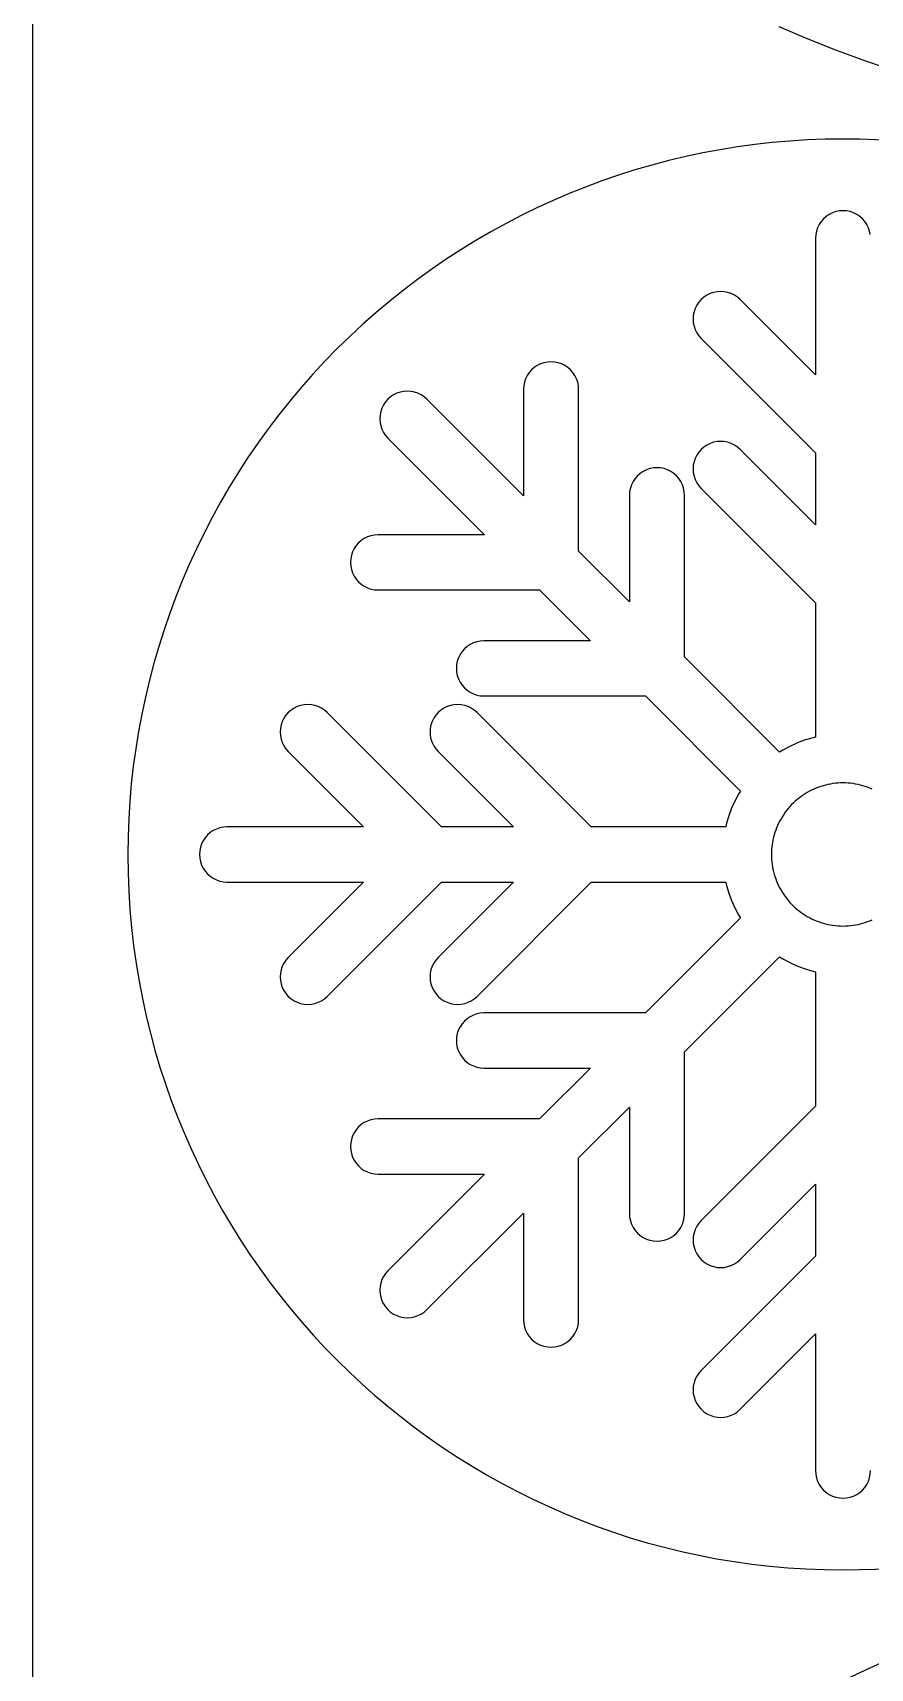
# Model space of a CAD drawing. Extents: x -10 to 300, y 40 to 641.
# Drawn here: x 0.2 to 56.4, y 364.2 to 474 of the extents above; entities that cross this region are included whole.
import ezdxf

# ---------------------------------------------------------------- set-up
doc = ezdxf.new("R2010")
doc.units = 0
doc.layers.add('Laag_1', color=7, linetype='CONTINUOUS')

msp = doc.modelspace()

# ---------------------------------------------------------------- linework, layer by layer
at = {"layer": 'Laag_1', "color": 1}
for p, q in [((0.160025, 40.160049), (0.160025, 639.840006)), ((53.112558, 461.351392), (52.978078, 461.150078)), ((53.272079, 461.533275), (53.112558, 461.351392)), ((53.454092, 461.692705), (53.272079, 461.533275)), ((53.655286, 461.827213), (53.454092, 461.692705)), ((53.872282, 461.934227), (53.655286, 461.827213)), ((54.101487, 462.012058), (53.872282, 461.934227)), ((54.338857, 462.059312), (54.101487, 462.012058)), ((54.580277, 462.075085), (54.338857, 462.059312)), ((54.821726, 462.059312), (54.580277, 462.075085)), ((55.059096, 462.012058), (54.821726, 462.059312)), ((55.288301, 461.934227), (55.059096, 462.012058)), ((55.505379, 461.827213), (55.288301, 461.934227)), ((55.706473, 461.692705), (55.505379, 461.827213)), ((55.888468, 461.533275), (55.706473, 461.692705)), ((56.048025, 461.351392), (55.888468, 461.533275)), ((56.182507, 461.150078), (56.048025, 461.351392)), ((52.730277, 460.22507), (52.730277, 451.04739)), ((52.746164, 460.466572), (52.730465, 460.22507)), ((52.793298, 460.703842), (52.746164, 460.466572)), ((52.871129, 460.932999), (52.793298, 460.703842)), ((52.978078, 461.150078), (52.871129, 460.932999)), ((56.289445, 460.932999), (56.182507, 461.150078)), ((56.367287, 460.703842), (56.289445, 460.932999)), ((56.414506, 460.466572), (56.367287, 460.703842)), ((44.759962, 455.724216), (44.652899, 455.507275)), ((44.894347, 455.925503), (44.759962, 455.724216)), ((45.053887, 456.107413), (44.894347, 455.925503)), ((45.235784, 456.267017), (45.053887, 456.107413)), ((45.437056, 456.401378), (45.235784, 456.267017)), ((45.654052, 456.508539), (45.437056, 456.401378)), ((45.883279, 456.586223), (45.654052, 456.508539)), ((46.120549, 456.633461), (45.883279, 456.586223)), ((46.362067, 456.649261), (46.120549, 456.633461)), ((46.603612, 456.633461), (46.362067, 456.649261)), ((46.840881, 456.586223), (46.603612, 456.633461)), ((47.070089, 456.508539), (46.840881, 456.586223)), ((47.287071, 456.401378), (47.070089, 456.508539)), ((47.488261, 456.267017), (47.287071, 456.401378)), ((47.670261, 456.107413), (47.488261, 456.267017)), ((52.730277, 451.04739), (47.670261, 456.107413)), ((44.512052, 454.799244), (44.527664, 454.557851)), ((44.527858, 455.040748), (44.512157, 454.799244)), ((44.575086, 455.27798), (44.527858, 455.040748)), ((44.652899, 455.507275), (44.575086, 455.27798)), ((44.527858, 454.557851), (44.575086, 454.320416)), ((44.575086, 454.320416), (44.652899, 454.091304)), ((44.652899, 454.091304), (44.759962, 453.874198)), ((44.759962, 453.874198), (44.894347, 453.67306)), ((44.894347, 453.67306), (45.053887, 453.491166)), ((45.053887, 453.491166), (52.730277, 445.814842)), ((33.665946, 451.390335), (33.506301, 451.208459)), ((33.847862, 451.549937), (33.665946, 451.390335)), ((34.049039, 451.684445), (33.847862, 451.549937)), ((34.266006, 451.791403), (34.049039, 451.684445)), ((34.495133, 451.869143), (34.266006, 451.791403)), ((34.732595, 451.916325), (34.495133, 451.869143)), ((34.974126, 451.93231), (34.732595, 451.916325)), ((35.215469, 451.916325), (34.974126, 451.93231)), ((35.452958, 451.869143), (35.215469, 451.916325)), ((35.682058, 451.791403), (35.452958, 451.869143)), ((35.899052, 451.684445), (35.682058, 451.791403)), ((36.100313, 451.549937), (35.899052, 451.684445)), ((36.282228, 451.390335), (36.100313, 451.549937)), ((36.441763, 451.208459), (36.282228, 451.390335)), ((33.139931, 450.323632), (33.124303, 450.082293)), ((33.187145, 450.561102), (33.139931, 450.323632)), ((33.26477, 450.790233), (33.187145, 450.561102)), ((33.37182, 451.007283), (33.26477, 450.790233)), ((33.506301, 451.208459), (33.37182, 451.007283)), ((36.576135, 451.007283), (36.441763, 451.208459)), ((36.683294, 450.790233), (36.576135, 451.007283)), ((36.760919, 450.561102), (36.683294, 450.790233)), ((36.808243, 450.323632), (36.760919, 450.561102)), ((36.824145, 450.082293), (36.808051, 450.323632)), ((23.858648, 449.233796), (23.72414, 449.032674)), ((24.018078, 449.41589), (23.858648, 449.233796)), ((24.200155, 449.575328), (24.018078, 449.41589)), ((24.401254, 449.709837), (24.200155, 449.575328)), ((24.618355, 449.816832), (24.401254, 449.709837)), ((24.847457, 449.894645), (24.618355, 449.816832)), ((25.084727, 449.941882), (24.847457, 449.894645)), ((25.326287, 449.957738), (25.084727, 449.941882)), ((25.567816, 449.941882), (25.326287, 449.957738)), ((25.805059, 449.894645), (25.567816, 449.941882)), ((26.03419, 449.816832), (25.805059, 449.894645)), ((26.251269, 449.709837), (26.03419, 449.816832)), ((26.452555, 449.575328), (26.251269, 449.709837)), ((26.634438, 449.41589), (26.452555, 449.575328)), ((33.124111, 442.926241), (26.634438, 449.41589)), ((33.124111, 450.082293), (33.124111, 442.926241)), ((36.824145, 439.226207), (36.824145, 450.082293)), ((23.476243, 448.107666), (23.491843, 447.866162)), ((23.492063, 448.349169), (23.476354, 448.107666)), ((23.539277, 448.586456), (23.492063, 448.349169)), ((23.61709, 448.815587), (23.539277, 448.586456)), ((23.72414, 449.032674), (23.61709, 448.815587)), ((23.492063, 447.866162), (23.539277, 447.628893)), ((23.539277, 447.628893), (23.61709, 447.399727)), ((23.61709, 447.399727), (23.72414, 447.182657)), ((23.72414, 447.182657), (23.858648, 446.981353)), ((23.858648, 446.981353), (24.018078, 446.799423)), ((24.018078, 446.799423), (30.507641, 440.309829)), ((44.894347, 445.865947), (44.759962, 445.664641)), ((45.053887, 446.047876), (44.894347, 445.865947)), ((45.235784, 446.207478), (45.053887, 446.047876)), ((45.437056, 446.341804), (45.235784, 446.207478)), ((45.654052, 446.448982), (45.437056, 446.341804)), ((45.883279, 446.526666), (45.654052, 446.448982)), ((46.120549, 446.573886), (45.883279, 446.526666)), ((46.362067, 446.589724), (46.120549, 446.573886)), ((46.603612, 446.573886), (46.362067, 446.589724)), ((46.840881, 446.526666), (46.603612, 446.573886)), ((47.070089, 446.448982), (46.840881, 446.526666)), ((47.287071, 446.341804), (47.070089, 446.448982)), ((47.488261, 446.207478), (47.287071, 446.341804)), ((47.670261, 446.047876), (47.488261, 446.207478)), ((52.730277, 440.98778), (47.670261, 446.047876)), ((41.608421, 444.75613), (41.379305, 444.678263)), ((41.845786, 444.803221), (41.608421, 444.75613)), ((42.087318, 444.819115), (41.845786, 444.803221)), ((42.328766, 444.803221), (42.087318, 444.819115)), ((42.566119, 444.75613), (42.328766, 444.803221)), ((42.795231, 444.678263), (42.566119, 444.75613)), ((44.512052, 444.739669), (44.527664, 444.498313)), ((44.527858, 444.981173), (44.512157, 444.739669)), ((44.575086, 445.218608), (44.527858, 444.981173)), ((44.652899, 445.447756), (44.575086, 445.218608)), ((44.759962, 445.664641), (44.652899, 445.447756)), ((52.730277, 445.814842), (52.730277, 440.98778)), ((40.378053, 443.677036), (40.300318, 443.447869)), ((40.485103, 443.894105), (40.378053, 443.677036)), ((40.619489, 444.095263), (40.485103, 443.894105)), ((40.779041, 444.277138), (40.619489, 444.095263)), ((40.961021, 444.436741), (40.779041, 444.277138)), ((41.162212, 444.571268), (40.961021, 444.436741)), ((41.379305, 444.678263), (41.162212, 444.571268)), ((43.012322, 444.571268), (42.795231, 444.678263)), ((43.213514, 444.436741), (43.012322, 444.571268)), ((43.395402, 444.277138), (43.213514, 444.436741)), ((43.55495, 444.095263), (43.395402, 444.277138)), ((43.689436, 443.894105), (43.55495, 444.095263)), ((43.796499, 443.677036), (43.689436, 443.894105)), ((43.874216, 443.447869), (43.796499, 443.677036)), ((44.527858, 444.498313), (44.575086, 444.26088)), ((44.575086, 444.26088), (44.652899, 444.031731)), ((44.652899, 444.031731), (44.759962, 443.814624)), ((44.759962, 443.814624), (44.894347, 443.613503)), ((40.237206, 442.969078), (40.237206, 435.813099)), ((40.253122, 443.210417), (40.237409, 442.969078)), ((40.300318, 443.447869), (40.253122, 443.210417)), ((43.92143, 443.210417), (43.874216, 443.447869)), ((43.937346, 442.969078), (43.921638, 443.210417)), ((43.937346, 432.112992), (43.937346, 442.969078)), ((44.894347, 443.613503), (45.053887, 443.431592)), ((45.053887, 443.431592), (52.730277, 435.755249)), ((21.749506, 439.384985), (21.642429, 439.167879)), ((21.883965, 439.586107), (21.749506, 439.384985)), ((22.043609, 439.767981), (21.883965, 439.586107)), ((22.22552, 439.927603), (22.043609, 439.767981)), ((22.426591, 440.062111), (22.22552, 439.927603)), ((22.643697, 440.169143), (22.426591, 440.062111)), ((22.872906, 440.24679), (22.643697, 440.169143)), ((23.110285, 440.294027), (22.872906, 440.24679)), ((23.351597, 440.309829), (23.110285, 440.294027)), ((30.507641, 440.309829), (23.351597, 440.309829)), ((21.517594, 438.701278), (21.501472, 438.459776)), ((21.501582, 438.459776), (21.517704, 438.218437)), ((21.564808, 438.938749), (21.517594, 438.701278)), ((21.517594, 438.218437), (21.564808, 437.981002)), ((21.642429, 439.167879), (21.564808, 438.938749)), ((40.237206, 435.813099), (36.824145, 439.226207)), ((21.564808, 437.981002), (21.642429, 437.751854)), ((21.642429, 437.751854), (21.749506, 437.534931)), ((21.749506, 437.534931), (21.883965, 437.333626)), ((21.883965, 437.333626), (22.043609, 437.151734)), ((22.043609, 437.151734), (22.22552, 436.99215)), ((22.22552, 436.99215), (22.426591, 436.857805)), ((22.426591, 436.857805), (22.643697, 436.750646)), ((22.643697, 436.750646), (22.872906, 436.672962)), ((22.872906, 436.672962), (23.110285, 436.625724)), ((23.110285, 436.625724), (23.351597, 436.609777)), ((23.351597, 436.609777), (34.207674, 436.609777)), ((34.207674, 436.609777), (37.620846, 433.196705)), ((52.730277, 435.755249), (52.730277, 426.728851)), ((29.338727, 432.814443), (29.15681, 432.654877)), ((29.539792, 432.94886), (29.338727, 432.814443)), ((29.756982, 433.055909), (29.539792, 432.94886)), ((29.985997, 433.133686), (29.756982, 433.055909)), ((30.223459, 433.180867), (29.985997, 433.133686)), ((30.46488, 433.196705), (30.223459, 433.180867)), ((37.620846, 433.196705), (30.46488, 433.196705)), ((28.630795, 431.588174), (28.614673, 431.34669)), ((28.67779, 431.825497), (28.630795, 431.588174)), ((28.755739, 432.054739), (28.67779, 431.825497)), ((28.862684, 432.271753), (28.755739, 432.054739)), ((28.997166, 432.472929), (28.862684, 432.271753)), ((29.15681, 432.654877), (28.997166, 432.472929)), ((50.319942, 425.730428), (43.937346, 432.112992)), ((28.614783, 431.34669), (28.630877, 431.105222)), ((28.630795, 431.105222), (28.67779, 430.867861)), ((28.67779, 430.867861), (28.755739, 430.638712)), ((28.755739, 430.638712), (28.862684, 430.421698)), ((28.862684, 430.421698), (28.997166, 430.220468)), ((28.997166, 430.220468), (29.15681, 430.03852)), ((29.15681, 430.03852), (29.338727, 429.878953)), ((29.338727, 429.878953), (29.539792, 429.7445)), ((29.539792, 429.7445), (29.756982, 429.637486)), ((29.756982, 429.637486), (29.985997, 429.559691)), ((29.985997, 429.559691), (30.223459, 429.51251)), ((30.223459, 429.51251), (30.46488, 429.49669)), ((30.46488, 429.49669), (41.320944, 429.49669)), ((41.320944, 429.49669), (47.703471, 423.114072)), ((17.326436, 428.380055), (17.166901, 428.198089)), ((17.508435, 428.539603), (17.326436, 428.380055)), ((17.709717, 428.674058), (17.508435, 428.539603)), ((17.926608, 428.78107), (17.709717, 428.674058)), ((18.155926, 428.858865), (17.926608, 428.78107)), ((18.393196, 428.906103), (18.155926, 428.858865)), ((18.634726, 428.921921), (18.393196, 428.906103)), ((18.876069, 428.906103), (18.634726, 428.921921)), ((19.113527, 428.858865), (18.876069, 428.906103)), ((19.342631, 428.78107), (19.113527, 428.858865)), ((19.559736, 428.674058), (19.342631, 428.78107)), ((19.760803, 428.539603), (19.559736, 428.674058)), ((19.942825, 428.380055), (19.760803, 428.539603)), ((27.619091, 420.703693), (19.942825, 428.380055)), ((27.386001, 428.380055), (27.226467, 428.198089)), ((27.567916, 428.539603), (27.386001, 428.380055)), ((27.769287, 428.674058), (27.567916, 428.539603)), ((27.9862, 428.78107), (27.769287, 428.674058)), ((28.215298, 428.858865), (27.9862, 428.78107)), ((28.45276, 428.906103), (28.215298, 428.858865)), ((28.694291, 428.921921), (28.45276, 428.906103)), ((28.935635, 428.906103), (28.694291, 428.921921)), ((29.173014, 428.858865), (28.935635, 428.906103)), ((29.402223, 428.78107), (29.173014, 428.858865)), ((29.6193, 428.674058), (29.402223, 428.78107)), ((29.820396, 428.539603), (29.6193, 428.674058)), ((30.002393, 428.380055), (29.820396, 428.539603)), ((37.678687, 420.703693), (30.002393, 428.380055)), ((16.800421, 427.313334), (16.784795, 427.07185)), ((16.847746, 427.550751), (16.800421, 427.313334)), ((16.925365, 427.779844), (16.847746, 427.550751)), ((17.032498, 427.996895), (16.925365, 427.779844)), ((17.166901, 428.198089), (17.032498, 427.996895)), ((26.859986, 427.313334), (26.844387, 427.07185)), ((26.90731, 427.550751), (26.859986, 427.313334)), ((26.984935, 427.779844), (26.90731, 427.550751)), ((27.092095, 427.996895), (26.984935, 427.779844)), ((27.226467, 428.198089), (27.092095, 427.996895)), ((16.784712, 427.07185), (16.800311, 426.830402)), ((16.800421, 426.830402), (16.847746, 426.593059)), ((16.847746, 426.593059), (16.925365, 426.36391)), ((16.925365, 426.36391), (17.032498, 426.146878)), ((17.032498, 426.146878), (17.166901, 425.945646)), ((26.844276, 427.07185), (26.859908, 426.830402)), ((26.859986, 426.830402), (26.90731, 426.593059)), ((26.90731, 426.593059), (26.984935, 426.36391)), ((26.984935, 426.36391), (27.092095, 426.146878)), ((27.092095, 426.146878), (27.226467, 425.945646)), ((51.000423, 426.112838), (50.533358, 425.863159)), ((51.482917, 426.331446), (51.000423, 426.112838)), ((51.978618, 426.518051), (51.482917, 426.331446)), ((52.485451, 426.671769), (51.978618, 426.518051)), ((52.730277, 426.728851), (52.485451, 426.671769)), ((17.166901, 425.945646), (17.326436, 425.763735)), ((17.326436, 425.763735), (22.386535, 420.703693)), ((27.226467, 425.945646), (27.386001, 425.763735)), ((27.386001, 425.763735), (32.446099, 420.703693)), ((50.533358, 425.863159), (50.319942, 425.730428)), ((47.570762, 422.900596), (47.321074, 422.433499)), ((47.703471, 423.114072), (47.570762, 422.900596)), ((51.896917, 422.837931), (51.760773, 422.742818)), ((52.03616, 422.928164), (51.896917, 422.837931)), ((52.178335, 423.013487), (52.03616, 422.928164)), ((52.323437, 423.093929), (52.178335, 423.013487)), ((52.471147, 423.169341), (52.323437, 423.093929)), ((52.621464, 423.239692), (52.471147, 423.169341)), ((52.774383, 423.304848), (52.621464, 423.239692)), ((52.929584, 423.364763), (52.774383, 423.304848)), ((53.086902, 423.419317), (52.929584, 423.364763)), ((53.24634, 423.46851), (53.086902, 423.419317)), ((53.407727, 423.512162), (53.24634, 423.46851)), ((53.570911, 423.550304), (53.407727, 423.512162)), ((53.735751, 423.582709), (53.570911, 423.550304)), ((53.902126, 423.609438), (53.735751, 423.582709)), ((54.069903, 423.630251), (53.902126, 423.609438)), ((54.238958, 423.644967), (54.069903, 423.630251)), ((54.409126, 423.654727), (54.238958, 423.644967)), ((54.580322, 423.657881), (54.409126, 423.654727)), ((54.751268, 423.655298), (54.580089, 423.658451)), ((54.921452, 423.645537), (54.751268, 423.655298)), ((55.0905, 423.630821), (54.921452, 423.645537)), ((55.258271, 423.610009), (55.0905, 423.630821)), ((55.424643, 423.58328), (55.258271, 423.610009)), ((55.589486, 423.550874), (55.424643, 423.58328)), ((55.752665, 423.512778), (55.589486, 423.550874)), ((55.914054, 423.469126), (55.752665, 423.512778)), ((56.07349, 423.419947), (55.914054, 423.469126)), ((56.23081, 423.365393), (56.07349, 423.419947)), ((56.386011, 423.305463), (56.23081, 423.365393)), ((56.538934, 423.240323), (56.386011, 423.305463)), ((47.102498, 421.951062), (46.915921, 421.45537)), ((47.321074, 422.433499), (47.102498, 421.951062)), ((50.698628, 421.683614), (50.60108, 421.544699)), ((50.800572, 421.81846), (50.698628, 421.683614)), ((50.906922, 421.949222), (50.800572, 421.81846)), ((51.017335, 422.075765), (50.906922, 421.949222)), ((51.131827, 422.198072), (51.017335, 422.075765)), ((51.250219, 422.31598), (51.131827, 422.198072)), ((51.372518, 422.429488), (51.250219, 422.31598)), ((51.498411, 422.538612), (51.372518, 422.429488)), ((51.627882, 422.64299), (51.498411, 422.538612)), ((51.760773, 422.742818), (51.627882, 422.64299)), ((12.730004, 420.640673), (12.500905, 420.562842)), ((12.967384, 420.687875), (12.730004, 420.640673)), ((13.208834, 420.703693), (12.967384, 420.687875)), ((22.386535, 420.703693), (13.208834, 420.703693)), ((32.446099, 420.703693), (27.619091, 420.703693)), ((46.705102, 420.703693), (37.678687, 420.703693)), ((46.762262, 420.948514), (46.705102, 420.703693)), ((46.915921, 421.45537), (46.762262, 420.948514)), ((50.12235, 420.644412), (50.062261, 420.486921)), ((50.188145, 420.800101), (50.12235, 420.644412)), ((50.259641, 420.953988), (50.188145, 420.800101)), ((50.336829, 421.105938), (50.259641, 420.953988)), ((50.419727, 421.25577), (50.336829, 421.105938)), ((50.508084, 421.401864), (50.41982, 421.255139)), ((50.60108, 421.544699), (50.508084, 421.401864)), ((11.499666, 419.561634), (11.421824, 419.332486)), ((11.606716, 419.778668), (11.499666, 419.561634)), ((11.741197, 419.979862), (11.606716, 419.778668)), ((11.900627, 420.161828), (11.741197, 419.979862)), ((12.08254, 420.321394), (11.900627, 420.161828)), ((12.283826, 420.45583), (12.08254, 420.321394)), ((12.500905, 420.562842), (12.283826, 420.45583)), ((49.822099, 419.515428), (49.802045, 419.350489)), ((49.84784, 419.679766), (49.822099, 419.515428)), ((49.879264, 419.843323), (49.84784, 419.679766)), ((49.916376, 420.006025), (49.879264, 419.843323)), ((49.959171, 420.167555), (49.916376, 420.006025)), ((50.007863, 420.327974), (49.959171, 420.167555)), ((50.062261, 420.486921), (50.007863, 420.327974)), ((11.374612, 419.095144), (11.358817, 418.853658)), ((11.358817, 418.853658), (11.374419, 418.61221)), ((11.421824, 419.332486), (11.374612, 419.095144)), ((11.374612, 418.61221), (11.421824, 418.374849)), ((49.779205, 419.019364), (49.776066, 418.853495)), ((49.776066, 418.853495), (49.779205, 418.68764)), ((49.787359, 419.185069), (49.779205, 419.019364)), ((49.779205, 418.68764), (49.787359, 418.521935)), ((49.802045, 419.350489), (49.787359, 419.185069)), ((49.787359, 418.521935), (49.802045, 418.356516)), ((11.421824, 418.374849), (11.499666, 418.145738)), ((11.499666, 418.145738), (11.606716, 417.92865)), ((11.606716, 417.92865), (11.741197, 417.727455)), ((11.741197, 417.727455), (11.900627, 417.545471)), ((11.900627, 417.545471), (12.08254, 417.385941)), ((12.08254, 417.385941), (12.283826, 417.251524)), ((49.802045, 418.356516), (49.822099, 418.191577)), ((49.822099, 418.191577), (49.84784, 418.027238)), ((49.84784, 418.027238), (49.879264, 417.863681)), ((49.879264, 417.863681), (49.916376, 417.700995)), ((49.916376, 417.700995), (49.959171, 417.539449)), ((49.959171, 417.539449), (50.007863, 417.37903)), ((50.007863, 417.37903), (50.062261, 417.220083)), ((12.283826, 417.251524), (12.500905, 417.144492)), ((12.500905, 417.144492), (12.730004, 417.06668)), ((12.730004, 417.06668), (12.967384, 417.019497)), ((12.967384, 417.019497), (13.208834, 417.003641)), ((13.208834, 417.003641), (22.386535, 417.003641)), ((22.386535, 417.003641), (17.326436, 411.943637)), ((19.942825, 409.327243), (27.619091, 417.003641)), ((32.446099, 417.003641), (27.386001, 411.943637)), ((27.619091, 417.003641), (32.446099, 417.003641)), ((30.002393, 409.327243), (37.678687, 417.003641)), ((37.678687, 417.003641), (46.705102, 417.003641)), ((46.705102, 417.003641), (46.762262, 416.758838)), ((46.762262, 416.758838), (46.915921, 416.251966)), ((46.915921, 416.251966), (47.102498, 415.756256)), ((50.062261, 417.220083), (50.12235, 417.062592)), ((50.12235, 417.062592), (50.188145, 416.906918)), ((50.188145, 416.906918), (50.259641, 416.753016)), ((50.259641, 416.753016), (50.336829, 416.601067)), ((50.336829, 416.601067), (50.419727, 416.451234)), ((50.419727, 416.451549), (50.50799, 416.30481)), ((50.50799, 416.30481), (50.600986, 416.16199)), ((47.102498, 415.756256), (47.321074, 415.273854)), ((47.321074, 415.273854), (47.570762, 414.806721)), ((50.600986, 416.16199), (50.698535, 416.02306)), ((50.698535, 416.02306), (50.800479, 415.888213)), ((50.800479, 415.888213), (50.906827, 415.757452)), ((50.906827, 415.757452), (51.017242, 415.630909)), ((51.017242, 415.630909), (51.131725, 415.508617)), ((51.131725, 415.508617), (51.250124, 415.390694)), ((51.250124, 415.390694), (51.372429, 415.277186)), ((51.372429, 415.277186), (51.498314, 415.168242)), ((51.498314, 415.168242), (51.627784, 415.063849)), ((47.703471, 414.593245), (41.320944, 408.210682)), ((47.570762, 414.806721), (47.703471, 414.593245)), ((51.627784, 415.063849), (51.760674, 414.964006)), ((51.760674, 414.964006), (51.896824, 414.868908)), ((51.896824, 414.868908), (52.036063, 414.77869)), ((52.036063, 414.77869), (52.178242, 414.693352)), ((52.178242, 414.693352), (52.32334, 414.612895)), ((52.32334, 414.612895), (52.471052, 414.537498)), ((52.471052, 414.537498), (52.621361, 414.467147)), ((52.621361, 414.467147), (52.774284, 414.402006)), ((52.774284, 414.402006), (52.929489, 414.342061)), ((52.929489, 414.342061), (53.086809, 414.287522)), ((53.086809, 414.287522), (53.246245, 414.238344)), ((53.246245, 414.238344), (53.407634, 414.194707)), ((53.407634, 414.194707), (53.570809, 414.15661)), ((53.570809, 414.15661), (53.735652, 414.12419)), ((53.735652, 414.12419), (53.902028, 414.097476)), ((53.902028, 414.097476), (54.069804, 414.076648)), ((54.069804, 414.076648), (54.238865, 414.061933)), ((54.238865, 414.061933), (54.409027, 414.052172)), ((54.409027, 414.052172), (54.580223, 414.049019)), ((54.580277, 414.049436), (54.580277, 414.049436)), ((54.580322, 414.049424), (54.751496, 414.052577)), ((54.751496, 414.052577), (54.92168, 414.062338)), ((54.92168, 414.062338), (55.090723, 414.077054)), ((55.090723, 414.077054), (55.258499, 414.097866)), ((55.258499, 414.097866), (55.424871, 414.124595)), ((55.424871, 414.124595), (55.589714, 414.157001)), ((55.589714, 414.157001), (55.752893, 414.195097)), ((55.752893, 414.195097), (55.914282, 414.238749)), ((55.914282, 414.238749), (56.073718, 414.287943)), ((56.073718, 414.287943), (56.231038, 414.342482)), ((56.231038, 414.342482), (56.386243, 414.402427)), ((56.386243, 414.402427), (56.539162, 414.467567)), ((17.326436, 411.943637), (17.166901, 411.76169)), ((27.386001, 411.943637), (27.226467, 411.76169)), ((43.937346, 405.594361), (50.319942, 411.976888)), ((50.319942, 411.976888), (50.533358, 411.844158)), ((50.533358, 411.844158), (51.000423, 411.594516)), ((16.800421, 410.876934), (16.784795, 410.635449)), ((16.847746, 411.114258), (16.800421, 410.876934)), ((16.925365, 411.343462), (16.847746, 411.114258)), ((17.032498, 411.560494), (16.925365, 411.343462)), ((17.166901, 411.76169), (17.032498, 411.560494)), ((26.859986, 410.876934), (26.844387, 410.635449)), ((26.90731, 411.114258), (26.859986, 410.876934)), ((26.984935, 411.343462), (26.90731, 411.114258)), ((27.092095, 411.560494), (26.984935, 411.343462)), ((27.226467, 411.76169), (27.092095, 411.560494)), ((51.000423, 411.594516), (51.482917, 411.375906)), ((51.482917, 411.375906), (51.978618, 411.189321)), ((51.978618, 411.189321), (52.485451, 411.035603)), ((52.485451, 411.035603), (52.730277, 410.978521)), ((52.730277, 410.978521), (52.730277, 401.952087)), ((16.784712, 410.635449), (16.800311, 410.393982)), ((16.800421, 410.393982), (16.847746, 410.156659)), ((16.847746, 410.156659), (16.925365, 409.927473)), ((16.925365, 409.927473), (17.032498, 409.710459)), ((17.032498, 409.710459), (17.166901, 409.509227)), ((26.844276, 410.635449), (26.859908, 410.393982)), ((26.859986, 410.393982), (26.90731, 410.156659)), ((26.90731, 410.156659), (26.984935, 409.927473)), ((26.984935, 409.927473), (27.092095, 409.710459)), ((27.092095, 409.710459), (27.226467, 409.509227)), ((17.166901, 409.509227), (17.326436, 409.327243)), ((17.326436, 409.327243), (17.508435, 409.167713)), ((17.508435, 409.167713), (17.709717, 409.033278)), ((17.709717, 409.033278), (17.926608, 408.926229)), ((17.926608, 408.926229), (18.155926, 408.848452)), ((18.155926, 408.848452), (18.393196, 408.801269)), ((18.393196, 408.801269), (18.634726, 408.785451)), ((18.634726, 408.785451), (18.876069, 408.801269)), ((18.876069, 408.801269), (19.113527, 408.848452)), ((19.113527, 408.848452), (19.342631, 408.926229)), ((19.342631, 408.926229), (19.559736, 409.033278)), ((19.559736, 409.033278), (19.760803, 409.167713)), ((19.760803, 409.167713), (19.942825, 409.327243)), ((27.226467, 409.509227), (27.386001, 409.327243)), ((27.386001, 409.327243), (27.567916, 409.167713)), ((27.567916, 409.167713), (27.769287, 409.033278)), ((27.769287, 409.033278), (27.9862, 408.926229)), ((27.9862, 408.926229), (28.215298, 408.848452)), ((28.215298, 408.848452), (28.45276, 408.801269)), ((28.45276, 408.801269), (28.694291, 408.785451)), ((28.694291, 408.785451), (28.935635, 408.801269)), ((28.935635, 408.801269), (29.173014, 408.848452)), ((29.173014, 408.848452), (29.402223, 408.926229)), ((29.402223, 408.926229), (29.6193, 409.033278)), ((29.6193, 409.033278), (29.820396, 409.167713)), ((29.820396, 409.167713), (30.002393, 409.327243)), ((28.997166, 407.48685), (28.862684, 407.285656)), ((29.15681, 407.668798), (28.997166, 407.48685)), ((29.338727, 407.828382), (29.15681, 407.668798)), ((29.539792, 407.962818), (29.338727, 407.828382)), ((29.756982, 408.06983), (29.539792, 407.962818)), ((29.985997, 408.147589), (29.756982, 408.06983)), ((30.223459, 408.194862), (29.985997, 408.147589)), ((30.46488, 408.210682), (30.223459, 408.194862)), ((41.320944, 408.210682), (30.46488, 408.210682)), ((28.630795, 406.602095), (28.614673, 406.360646)), ((28.614783, 406.360646), (28.630877, 406.119162)), ((28.67779, 406.839474), (28.630795, 406.602095)), ((28.755739, 407.068604), (28.67779, 406.839474)), ((28.862684, 407.285656), (28.755739, 407.068604)), ((28.630795, 406.119162), (28.67779, 405.881837)), ((28.67779, 405.881837), (28.755739, 405.652635)), ((28.755739, 405.652635), (28.862684, 405.435619)), ((28.862684, 405.435619), (28.997166, 405.234407)), ((28.997166, 405.234407), (29.15681, 405.052459)), ((43.937346, 394.738239), (43.937346, 405.594361)), ((29.15681, 405.052459), (29.338727, 404.892911)), ((29.338727, 404.892911), (29.539792, 404.758476)), ((29.539792, 404.758476), (29.756982, 404.651445)), ((29.756982, 404.651445), (29.985997, 404.573668)), ((29.985997, 404.573668), (30.223459, 404.526449)), ((30.223459, 404.526449), (30.46488, 404.510629)), ((30.46488, 404.510629), (37.620846, 404.510629)), ((37.620846, 404.510629), (34.207674, 401.097596)), ((52.730277, 401.952087), (45.053887, 394.275743)), ((22.426591, 400.849549), (22.22552, 400.715186)), ((22.643697, 400.956726), (22.426591, 400.849549)), ((22.872906, 401.034374), (22.643697, 400.956726)), ((23.110285, 401.081612), (22.872906, 401.034374)), ((23.351597, 401.097596), (23.110285, 401.081612)), ((34.207674, 401.097596), (23.351597, 401.097596)), ((36.824145, 398.481129), (40.237206, 401.894273)), ((40.237206, 401.894273), (40.237206, 394.738239)), ((21.564808, 399.726332), (21.517594, 399.488899)), ((21.642429, 399.955482), (21.564808, 399.726332)), ((21.749506, 400.172405), (21.642429, 399.955482)), ((21.883965, 400.37369), (21.749506, 400.172405)), ((22.043609, 400.555602), (21.883965, 400.37369)), ((22.22552, 400.715186), (22.043609, 400.555602)), ((21.517594, 399.488899), (21.501472, 399.247542)), ((21.501582, 399.247542), (21.517704, 399.006038)), ((21.517594, 399.006038), (21.564808, 398.768605)), ((21.564808, 398.768605), (21.642429, 398.539475)), ((21.642429, 398.539475), (21.749506, 398.322369)), ((21.749506, 398.322369), (21.883965, 398.121247)), ((21.883965, 398.121247), (22.043609, 397.939336)), ((22.043609, 397.939336), (22.22552, 397.779733)), ((22.22552, 397.779733), (22.426591, 397.645205)), ((22.426591, 397.645205), (22.643697, 397.538211)), ((22.643697, 397.538211), (22.872906, 397.460528)), ((36.824145, 387.625043), (36.824145, 398.481129)), ((22.872906, 397.460528), (23.110285, 397.413307)), ((23.110285, 397.413307), (23.351597, 397.397525)), ((23.351597, 397.397525), (30.507641, 397.397525)), ((30.507641, 397.397525), (24.018078, 390.907913)), ((47.670261, 391.659478), (52.730277, 396.719557)), ((52.730277, 396.719557), (52.730277, 391.892512)), ((26.634438, 388.291463), (33.124111, 394.781077)), ((33.124111, 394.781077), (33.124111, 387.625043)), ((40.237206, 394.738239), (40.252805, 394.4969)), ((40.253122, 394.4969), (40.300318, 394.259485)), ((40.300318, 394.259485), (40.378053, 394.030336)), ((43.796499, 394.030336), (43.874216, 394.259485)), ((43.874216, 394.259485), (43.92143, 394.4969)), ((43.92143, 394.4969), (43.93714, 394.738239)), ((45.053887, 394.275743), (44.894347, 394.093833)), ((40.378053, 394.030336), (40.485103, 393.813267)), ((40.485103, 393.813267), (40.619489, 393.612109)), ((40.619489, 393.612109), (40.779041, 393.430216)), ((40.779041, 393.430216), (40.961021, 393.270613)), ((40.961021, 393.270613), (41.162212, 393.136067)), ((41.162212, 393.136067), (41.379305, 393.029109)), ((42.795231, 393.029109), (43.012322, 393.136067)), ((43.012322, 393.136067), (43.213514, 393.270613)), ((43.213514, 393.270613), (43.395402, 393.430216)), ((43.395402, 393.430216), (43.55495, 393.612109)), ((43.55495, 393.612109), (43.689436, 393.813267)), ((43.689436, 393.813267), (43.796499, 394.030336)), ((44.527858, 393.209041), (44.512157, 392.967647)), ((44.575086, 393.446474), (44.527858, 393.209041)), ((44.652899, 393.675643), (44.575086, 393.446474)), ((44.759962, 393.892692), (44.652899, 393.675643)), ((44.894347, 394.093833), (44.759962, 393.892692)), ((41.379305, 393.029109), (41.608421, 392.951224)), ((41.608421, 392.951224), (41.845786, 392.904151)), ((41.845786, 392.904151), (42.087318, 392.888221)), ((42.087318, 392.888221), (42.328766, 392.904187)), ((42.328766, 392.904151), (42.566119, 392.951224)), ((42.566119, 392.951224), (42.795231, 393.029109)), ((44.512052, 392.967647), (44.527664, 392.726181)), ((44.527858, 392.726181), (44.575086, 392.48871)), ((44.575086, 392.48871), (44.652899, 392.25958)), ((44.652899, 392.25958), (44.759962, 392.042675)), ((44.759962, 392.042675), (44.894347, 391.84139)), ((44.894347, 391.84139), (45.053887, 391.659478)), ((52.730277, 391.892512), (45.053887, 384.216188)), ((45.053887, 391.659478), (45.235784, 391.499876)), ((45.235784, 391.499876), (45.437056, 391.365513)), ((45.437056, 391.365513), (45.654052, 391.258354)), ((45.654052, 391.258354), (45.883279, 391.180706)), ((45.883279, 391.180706), (46.120549, 391.133468)), ((46.120549, 391.133468), (46.362067, 391.11765)), ((46.362067, 391.11765), (46.603612, 391.133468)), ((46.603612, 391.133468), (46.840881, 391.180706)), ((46.840881, 391.180706), (47.070089, 391.258354)), ((47.070089, 391.258354), (47.287071, 391.365513)), ((47.287071, 391.365513), (47.488261, 391.499876)), ((47.488261, 391.499876), (47.670261, 391.659478)), ((23.492063, 389.84121), (23.476354, 389.59967)), ((23.539277, 390.078479), (23.492063, 389.84121)), ((23.61709, 390.307609), (23.539277, 390.078479)), ((23.72414, 390.524715), (23.61709, 390.307609)), ((23.858648, 390.725965), (23.72414, 390.524715)), ((24.018078, 390.907913), (23.858648, 390.725965)), ((23.476243, 389.59967), (23.491843, 389.358148)), ((23.492063, 389.358148), (23.539277, 389.120896)), ((23.539277, 389.120896), (23.61709, 388.891748)), ((23.61709, 388.891748), (23.72414, 388.674698)), ((23.72414, 388.674698), (23.858648, 388.473522)), ((23.858648, 388.473522), (24.018078, 388.291463)), ((24.018078, 388.291463), (24.200155, 388.132026)), ((24.200155, 388.132026), (24.401254, 387.997517)), ((24.401254, 387.997517), (24.618355, 387.890522)), ((24.618355, 387.890522), (24.847457, 387.812673)), ((24.847457, 387.812673), (25.084727, 387.765435)), ((25.084727, 387.765435), (25.326287, 387.749671)), ((25.326287, 387.749671), (25.567816, 387.765435)), ((25.567816, 387.765435), (25.805059, 387.812673)), ((25.805059, 387.812673), (26.03419, 387.890522)), ((26.03419, 387.890522), (26.251269, 387.997517)), ((26.251269, 387.997517), (26.452555, 388.132026)), ((26.452555, 388.132026), (26.634438, 388.291463)), ((33.124111, 387.625043), (33.139743, 387.383704)), ((33.139931, 387.383704), (33.187145, 387.146252)), ((33.187145, 387.146252), (33.26477, 386.917121)), ((33.26477, 386.917121), (33.37182, 386.700016)), ((33.37182, 386.700016), (33.506301, 386.498949)), ((36.441763, 386.498949), (36.576135, 386.700016)), ((36.576135, 386.700016), (36.683294, 386.917121)), ((36.683294, 386.917121), (36.760919, 387.146252)), ((36.760919, 387.146252), (36.808243, 387.383704)), ((36.808243, 387.383704), (36.824333, 387.625043)), ((47.670261, 381.599885), (52.730277, 386.659964)), ((52.730277, 386.659964), (52.730277, 377.482248)), ((33.506301, 386.498949), (33.665946, 386.317001)), ((33.665946, 386.317001), (33.847862, 386.157417)), ((33.847862, 386.157417), (34.049039, 386.022907)), ((34.049039, 386.022907), (34.266006, 385.915913)), ((34.266006, 385.915913), (34.495133, 385.83821)), ((34.495133, 385.83821), (34.732595, 385.790991)), ((34.732595, 385.790991), (34.974126, 385.775008)), ((34.974126, 385.775008), (35.215469, 385.790991)), ((35.215469, 385.790991), (35.452958, 385.83821)), ((35.452958, 385.83821), (35.682058, 385.915913)), ((35.682058, 385.915913), (35.899052, 386.022907)), ((35.899052, 386.022907), (36.100313, 386.157417)), ((36.100313, 386.157417), (36.282228, 386.317001)), ((36.282228, 386.317001), (36.441763, 386.498949)), ((44.575086, 383.386882), (44.527858, 383.149448)), ((44.652899, 383.616049), (44.575086, 383.386882)), ((44.759962, 383.833156), (44.652899, 383.616049)), ((44.894347, 384.034276), (44.759962, 383.833156)), ((45.053887, 384.216188), (44.894347, 384.034276)), ((44.512052, 382.90811), (44.527664, 382.666606)), ((44.527858, 383.149448), (44.512157, 382.90811)), ((44.527858, 382.666606), (44.575086, 382.429319)), ((44.575086, 382.429319), (44.652899, 382.200023)), ((44.652899, 382.200023), (44.759962, 381.983101)), ((44.759962, 381.983101), (44.894347, 381.781815)), ((44.894347, 381.781815), (45.053887, 381.599885)), ((45.053887, 381.599885), (45.235784, 381.440282)), ((45.235784, 381.440282), (45.437056, 381.305976)), ((45.437056, 381.305976), (45.654052, 381.198779)), ((45.654052, 381.198779), (45.883279, 381.121114)), ((45.883279, 381.121114), (46.120549, 381.073857)), ((46.120549, 381.073857), (46.362067, 381.058093)), ((46.362067, 381.058093), (46.603612, 381.073857)), ((46.603612, 381.073857), (46.840881, 381.121114)), ((46.840881, 381.121114), (47.070089, 381.198779)), ((47.070089, 381.198779), (47.287071, 381.305976)), ((47.287071, 381.305976), (47.488261, 381.440282)), ((47.488261, 381.440282), (47.670261, 381.599885)), ((52.730277, 377.482248), (52.745876, 377.240726)), ((52.746164, 377.240726), (52.793298, 377.003475)), ((52.793298, 377.003475), (52.871129, 376.774364)), ((52.871129, 376.774364), (52.978078, 376.557258)), ((56.182507, 376.557258), (56.289445, 376.774364)), ((56.289445, 376.774364), (56.367287, 377.003475)), ((56.367287, 377.003475), (56.414506, 377.240726)), ((56.414506, 377.240726), (56.430104, 377.482248)), ((52.978078, 376.557258), (53.112558, 376.355971)), ((53.112558, 376.355971), (53.272079, 376.174041)), ((53.272079, 376.174041), (53.454092, 376.014622)), ((53.454092, 376.014622), (53.655286, 375.880114)), ((53.655286, 375.880114), (53.872282, 375.773118)), ((53.872282, 375.773118), (54.101487, 375.69527)), ((54.101487, 375.69527), (54.338857, 375.648031)), ((54.338857, 375.648031), (54.580277, 375.632213)), ((54.580277, 375.632213), (54.821726, 375.648031)), ((54.821726, 375.648031), (55.059096, 375.69527)), ((55.059096, 375.69527), (55.288301, 375.773118)), ((55.288301, 375.773118), (55.505379, 375.880114)), ((55.505379, 375.880114), (55.706473, 376.014622)), ((55.706473, 376.014622), (55.888468, 376.174041)), ((55.888468, 376.174041), (56.048025, 376.355971)), ((56.048025, 376.355971), (56.182507, 376.557258))]:
    msp.add_line(p, q, dxfattribs=at)
for points in [[(50.270305, 474.447163), (91.819995, 456.168098), (140.32081, 475.032623), (158.600034, 516.58231)], [(54.580303, 466.88452), (41.841659, 466.884581), (29.624738, 461.824208), (20.617155, 452.816639)], [(101.965424, 426.580941), (98.178868, 449.810883), (78.116862, 466.874692), (54.580303, 466.88452)], [(20.617155, 452.816639), (11.609572, 443.80907), (6.549191, 431.592167), (6.54925, 418.853539)], [(6.54925, 418.853539), (6.549418, 392.326912), (28.053641, 370.822957), (54.580303, 370.823084)], [(54.580303, 370.823084), (78.103814, 370.851124), (98.145538, 387.912052), (101.928668, 411.129348)], [(123.059438, 367.755543), (79.584126, 382.782493), (31.832392, 362.104887), (13.045708, 320.117053)]]:
    msp.add_open_spline(points, degree=3, dxfattribs=at)

doc.saveas('drawing.dxf')
